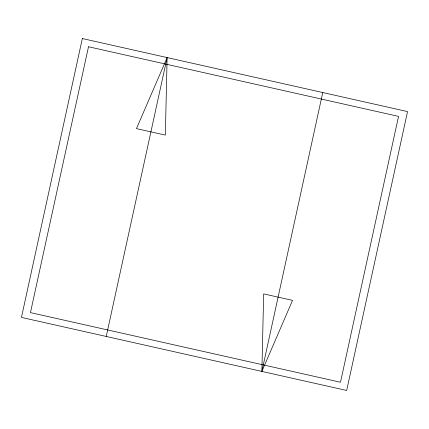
<?xml version="1.0" encoding="UTF-8"?>
<svg xmlns="http://www.w3.org/2000/svg" width="429" height="429" viewBox="0 0 429 429"><rect width="100%" height="100%" fill="white"/><g stroke="black" fill="none" stroke-linecap="round" stroke-linejoin="round"><path stroke-width="0.64" d="M167.122 57.588L165.342 135.103L136.47 128.62L167.122 57.588L106.242 336.459M261.878 371.412L263.658 293.897L292.53 300.38L261.878 371.412L322.758 92.541M82.33 38.54L21.45 317.417L346.67 390.46L407.55 111.583L82.33 38.54M88.503 46.756L30.459 312.612L340.497 382.244L398.541 116.388L88.503 46.756"/></g></svg>
